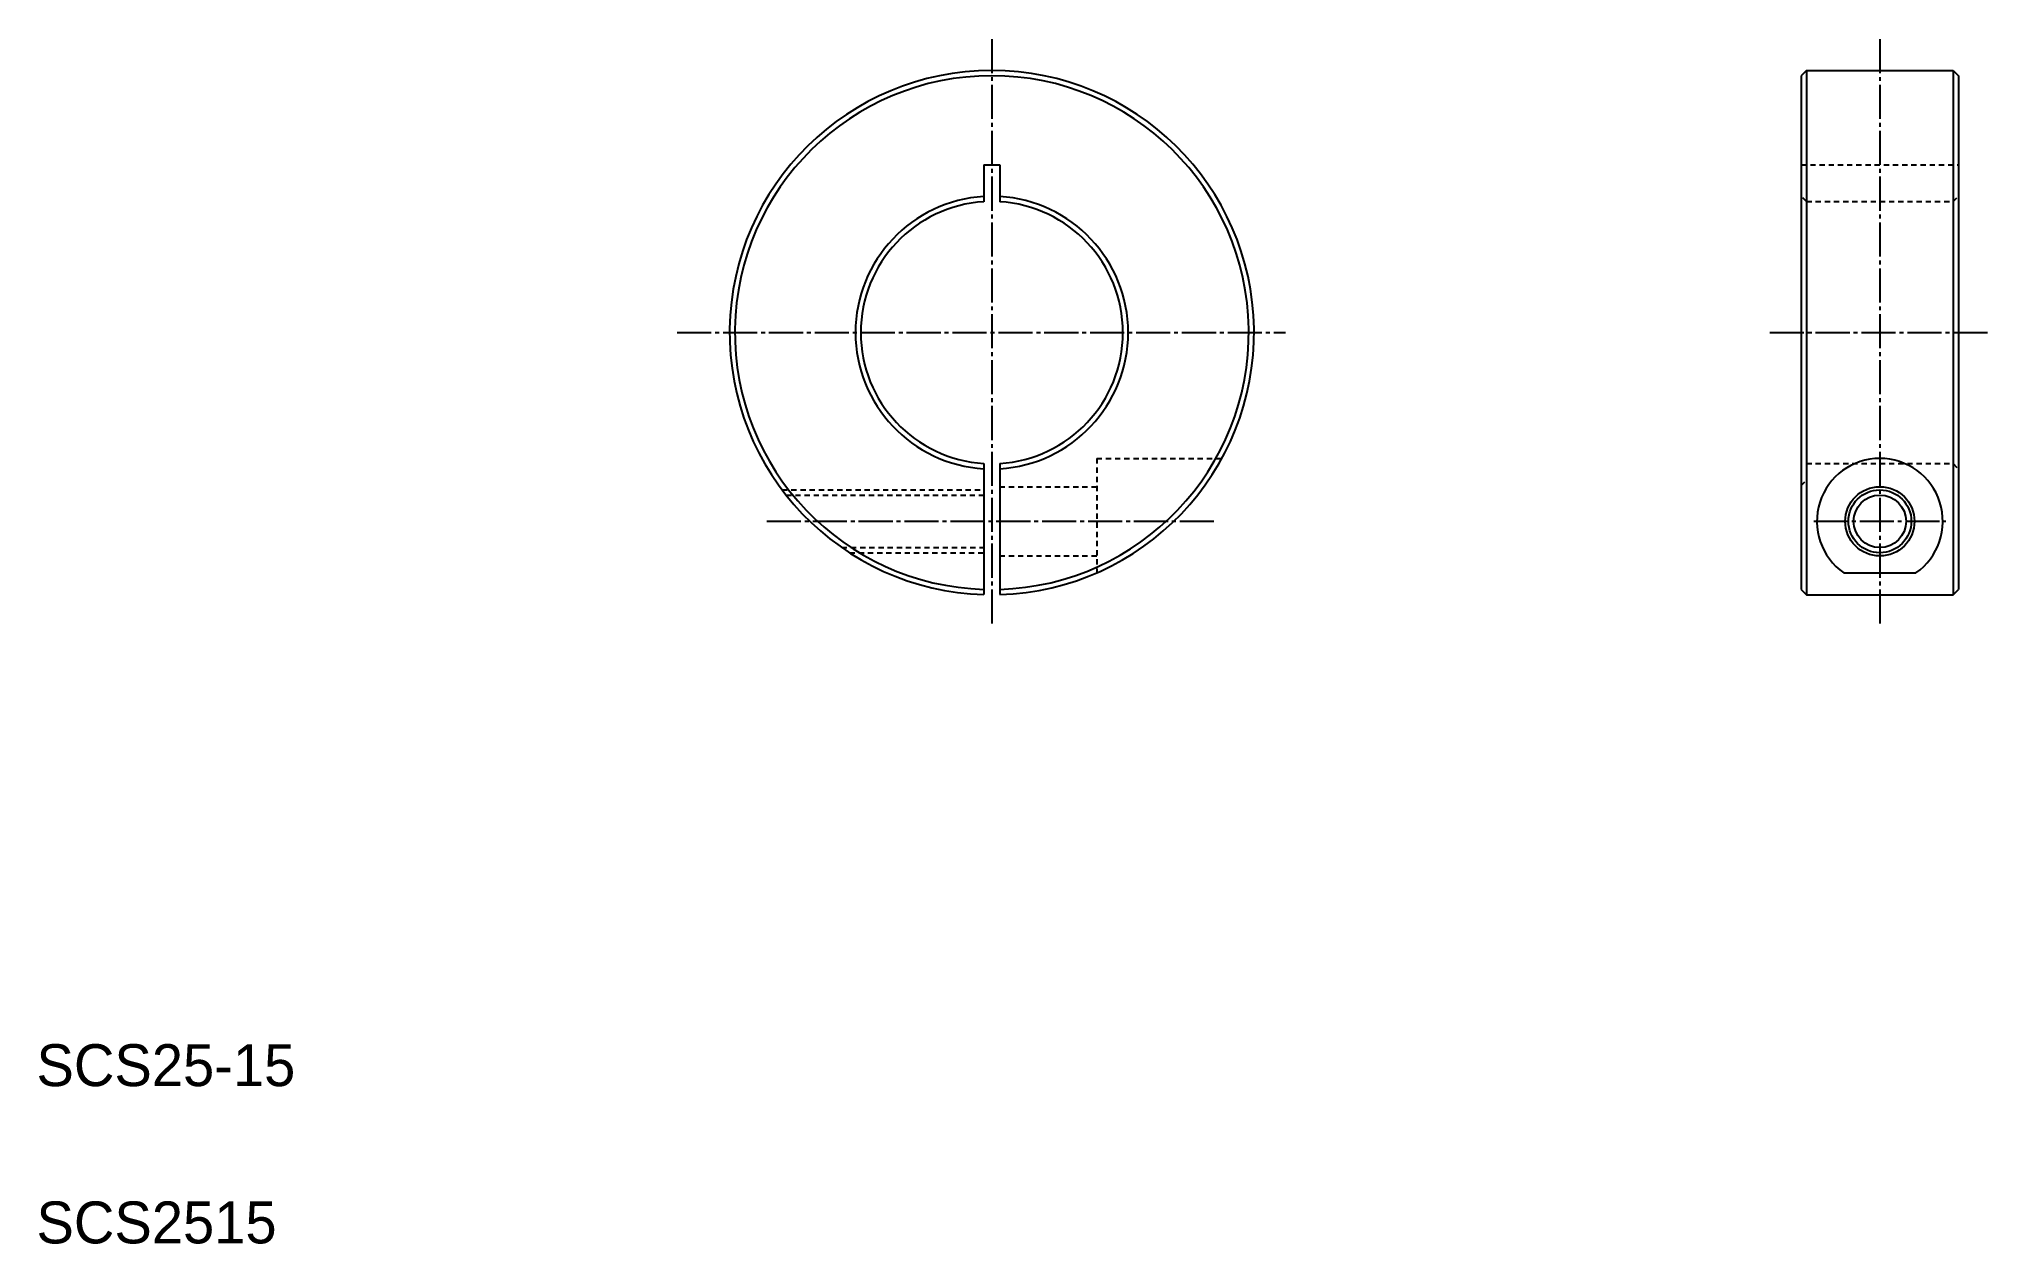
# Model space of a CAD drawing. Extents: x 10 to 196, y 10 to 125.
import ezdxf

# ---------------------------------------------------------------- set-up
doc = ezdxf.new("R2010")
doc.units = 0
doc.header["$LTSCALE"] = 0.25
doc.linetypes.add('CENTER', pattern=[17.5, 13, -1.5, 1.5, -1.5])
doc.linetypes.add('DASHED', pattern=[3.5, 2, -1.5])
doc.layers.get('0').update_dxf_attribs({"linetype": 'CONTINUOUS'})
doc.layers.add('CENTER', color=1, linetype='CENTER')

msp = doc.modelspace()

# ---------------------------------------------------------------- linework, layer by layer
at = {"color": 7, "linetype": 'CONTINUOUS'}
for p, q in [((178.76, 121.87), (178.26, 121.37)), ((178.26, 121.37), (178.26, 72.37)), ((178.76, 121.87), (178.76, 71.87)), ((178.76, 121.87), (192.76, 121.87)), ((192.76, 121.87), (192.76, 71.87)), ((192.76, 121.87), (193.26, 121.37)), ((193.26, 121.37), (193.26, 72.37)), ((100.34, 112.87), (101.84, 112.87)), ((100.34, 112.87), (100.34, 109.35)), ((101.84, 112.87), (101.84, 109.35)), ((100.34, 84.4), (100.34, 71.88)), ((101.84, 84.4), (101.84, 71.88)), ((182.31, 73.96), (189.2, 73.96)), ((178.26, 72.37), (178.76, 71.87)), ((178.76, 71.87), (192.76, 71.87)), ((192.76, 71.87), (193.26, 72.37))]:
    msp.add_line(p, q, dxfattribs=at)
at = {"color": 3, "linetype": 'DASHED'}
for p, q in [((178.26, 112.87), (193.26, 112.87)), ((178.76, 109.37), (178.26, 109.87)), ((192.76, 109.37), (193.26, 109.87)), ((178.76, 109.37), (192.76, 109.37)), ((111.09, 84.87), (123.02, 84.87)), ((111.09, 84.87), (111.09, 73.96)), ((178.76, 84.37), (192.76, 84.37)), ((192.76, 84.37), (193.26, 83.87)), ((81.09, 81.87), (100.34, 81.87)), ((101.84, 82.17), (111.09, 82.17)), ((178.26, 82.28), (178.76, 82.78)), ((81.48, 81.37), (100.34, 81.37)), ((86.78, 76.37), (100.34, 76.37)), ((87.53, 75.87), (100.34, 75.87)), ((101.84, 75.57), (111.09, 75.57))]:
    msp.add_line(p, q, dxfattribs=at)
for p, q in [((178.76, 109.37), (178.76, 109.37)), ((178.76, 96.87), (178.76, 96.87))]:
    msp.add_line(p, q)
at = {"color": 7, "linetype": 'CONTINUOUS'}
for radius in [3.3, 2.5]:
    msp.add_circle((185.76, 78.87), radius, dxfattribs=at)
at = {"color": 3, "linetype": 'CONTINUOUS'}
msp.add_circle((185.76, 78.87), 3, dxfattribs=at)
at = {"color": 7, "linetype": 'CONTINUOUS'}
for centre, radius, start, end in [((101.09, 96.87), 25, 271.7191, 268.2809), ((101.09, 96.87), 24.5, 271.7542, 268.2458), ((101.09, 96.87), 13, 93.3074, 266.6926), ((101.09, 96.87), 13, 273.3074, 86.6926), ((101.09, 96.87), 12.5, 93.4398, 266.5602), ((101.09, 96.87), 12.5, 273.4398, 86.5602), ((185.76, 78.87), 6, 305.0339, 234.9661)]:
    msp.add_arc(centre, radius, start, end, dxfattribs=at)
at = {"layer": 'CENTER', "color": 1, "linetype": 'CENTER'}
for p, q in [((101.09, 124.87), (101.09, 68.87)), ((185.76, 124.87), (185.76, 68.87)), ((71.09, 96.87), (129.09, 96.87)), ((175.26, 96.87), (196.26, 96.87)), ((79.64, 78.87), (122.54, 78.87)), ((179.46, 78.87), (192.06, 78.87))]:
    msp.add_line(p, q, dxfattribs=at)

# ---------------------------------------------------------------- texts
for s, p in [('SCS25-15', (10, 25)), ('SCS2515', (10, 10))]:
    msp.add_text(s, height=4).set_placement(p)

doc.saveas('drawing.dxf')
